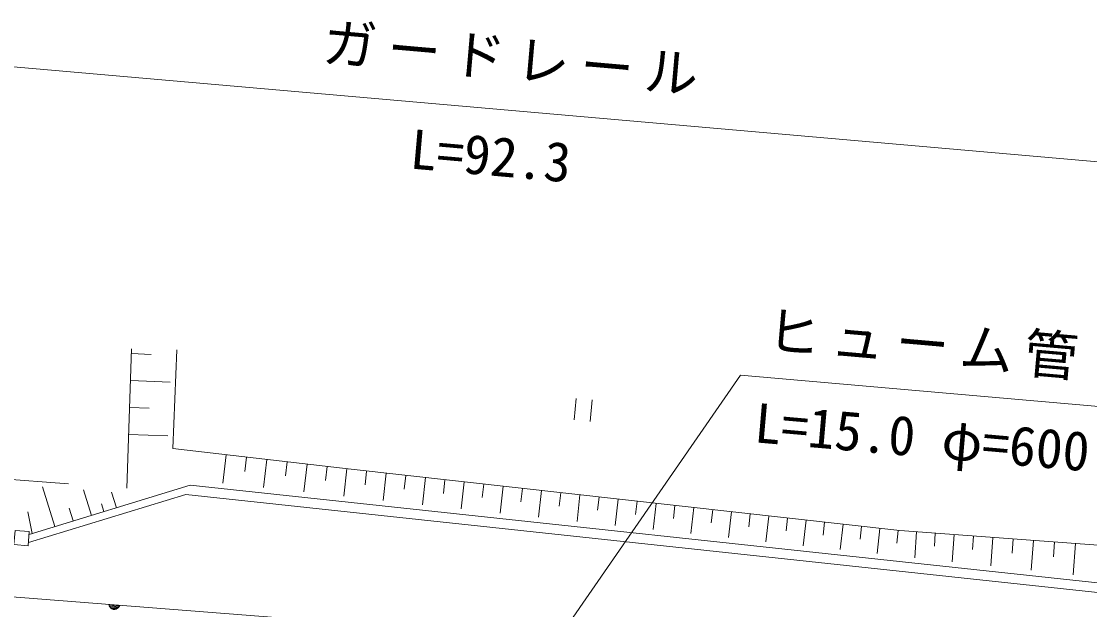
# Model space of a CAD drawing. Units: millimetres, scale not verified. Extents: x 40000 to 680000, y 20000 to 380000.
# Drawn here: x 501188 to 550850, y 305876 to 333217 of the extents above; entities that cross this region are included whole.
import ezdxf
from ezdxf.enums import TextEntityAlignment as Align

# ---------------------------------------------------------------- set-up
doc = ezdxf.new("R2010")
doc.units = ezdxf.units.MM
doc.header["$LTSCALE"] = 1000
doc.linetypes.add('DASHED_SPACED', pattern=[12, 6, -6])
doc.layers.add('M-BGD', color=7, linetype='Continuous', lineweight=13)
doc.layers.add('M-STR-HTXT', color=7, linetype='Continuous', lineweight=13)
doc.styles.add('ＭＳ ゴシック', font='')
doc.styles.get('ＭＳ ゴシック').set_extended_font_data('MS Gothic')

msp = doc.modelspace()

# ---------------------------------------------------------------- linework, layer by layer
at = {"layer": 'M-BGD'}
for p, q in [((506312, 318002), (506085, 311524)), ((506304, 317775), (507224, 317742)), ((506260, 316520), (508101, 316456)), ((526975, 315688), (526888, 314692)), ((527635, 314626), (527722, 315622)), ((506216, 315271), (507132, 315239)), ((506172, 314023), (508004, 313958)), ((510714, 313075), (510560, 311749)), ((511659, 312965), (511582, 312302)), ((512604, 312855), (512451, 311546)), ((513538, 312746), (513462, 312091)), ((514473, 312637), (514322, 311345)), ((515397, 312529), (515321, 311883)), ((516321, 312421), (516172, 311146)), ((517236, 312318), (517164, 311680)), ((518150, 312216), (518008, 310948)), ((519060, 312114), (518989, 311480)), ((519970, 312013), (519829, 310753)), ((520875, 311912), (520805, 311281)), ((501546, 309370), (509037, 311661)), ((502739, 309735), (502174, 311581)), ((504445, 310257), (504083, 311439)), ((509037, 311661), (554206, 306805)), ((521780, 311810), (521640, 310558)), ((522681, 311710), (522611, 311083)), ((523581, 311609), (523442, 310364)), ((524477, 311509), (524408, 310886)), ((525373, 311409), (525235, 310171)), ((501518, 308995), (508828, 311231)), ((505608, 310612), (505385, 311343)), ((508828, 311231), (554170, 306356)), ((526265, 311309), (526196, 310690)), ((527157, 311209), (527019, 309979)), ((528044, 311110), (527975, 310495)), ((528931, 311011), (528794, 309789)), ((529813, 310912), (529745, 310301)), ((501693, 309415), (501487, 310424)), ((503592, 309996), (503411, 310587)), ((505026, 310434), (504915, 310800)), ((530696, 310814), (530560, 309599)), ((531574, 310716), (531506, 310108)), ((532452, 310617), (532317, 309410)), ((533326, 310520), (533258, 309916)), ((534199, 310422), (534065, 309222)), ((535068, 310325), (535001, 309725)), ((535938, 310228), (535804, 309035)), ((536802, 310131), (536736, 309535)), ((537667, 310034), (537535, 308849)), ((538528, 309938), (538462, 309345)), ((539388, 309842), (539257, 308664)), ((540244, 309746), (540179, 309157)), ((541100, 309651), (540970, 308479)), ((541952, 309555), (541887, 308970)), ((542807, 309490), (542719, 308291)), ((543676, 309427), (543632, 308827)), ((544545, 309363), (544453, 308105)), ((545449, 309297), (545403, 308668)), ((546354, 309231), (546257, 307911)), ((547295, 309162), (547247, 308502)), ((548237, 309093), (548136, 307709)), ((549217, 309021), (549166, 308329)), ((550197, 308949), (550091, 307499)), ((520933, 304896), (500352, 306495)), ((505261, 306114), (505760, 306075)), ((505277, 306052), (505261, 306114)), ((505303, 306000), (505277, 306052)), ((505737, 306037), (505278, 306072)), ((505295, 306031), (505714, 305998)), ((505349, 305946), (505303, 306000)), ((505681, 305961), (505322, 305989)), ((505396, 305913), (505349, 305946)), ((505359, 305946), (505638, 305924)), ((505648, 305923), (505596, 305897)), ((505702, 305969), (505648, 305923)), ((505735, 306017), (505702, 305969)), ((505760, 306075), (505735, 306017)), ((505455, 305888), (505396, 305913)), ((505576, 305899), (505416, 305911)), ((505534, 305882), (505455, 305888)), ((505596, 305897), (505534, 305882))]:
    msp.add_line(p, q, dxfattribs=at)
at = {"layer": 'M-BGD', "linetype": 'DASHED_SPACED'}
msp.add_line((508231, 313365), (508409, 317947), dxfattribs=at)
msp.add_lwpolyline([(485561, 318550), (485421, 313059), (506085, 311524)], dxfattribs=at)
at = {"layer": 'M-BGD'}
msp.add_lwpolyline([(508231, 313365), (516378, 312414), (542022, 309548), (561730, 308105), (562334, 311305)], dxfattribs=at)
msp.add_lwpolyline([(501508, 308849), (501556, 309512), (500893, 309561), (500845, 308898)], close=True, dxfattribs=at)
at = {"layer": 'M-STR-HTXT'}
msp.add_line((477650, 333128), (569210, 325117), dxfattribs=at)
msp.add_lwpolyline([(526708, 305322), (534615, 316778), (551808, 315274)], dxfattribs=at)

# ---------------------------------------------------------------- texts
at = {"layer": 'M-STR-HTXT', "style": 'ＭＳ ゴシック'}
msp.add_text('L=92.3', height=1833, rotation=355, dxfattribs=at).set_placement((522881, 325510), align=Align.BOTTOM_CENTER)
msp.add_text('L=15.0 φ=600', height=1833, rotation=355, dxfattribs=at).set_placement((543068, 313892), align=Align.MIDDLE_CENTER)
at = {"layer": 'M-STR-HTXT', "char_height": 1833, "attachment_point": 5, "rotation": 355, "style": 'ＭＳ ゴシック'}
for s, insert in [('\\T1.2;ガードレール', (524180, 331428)), ('\\T1.2;ヒューム管', (543323, 318120))]:
    msp.add_mtext(s, dxfattribs=dict(at, insert=insert))

doc.saveas('drawing.dxf')
